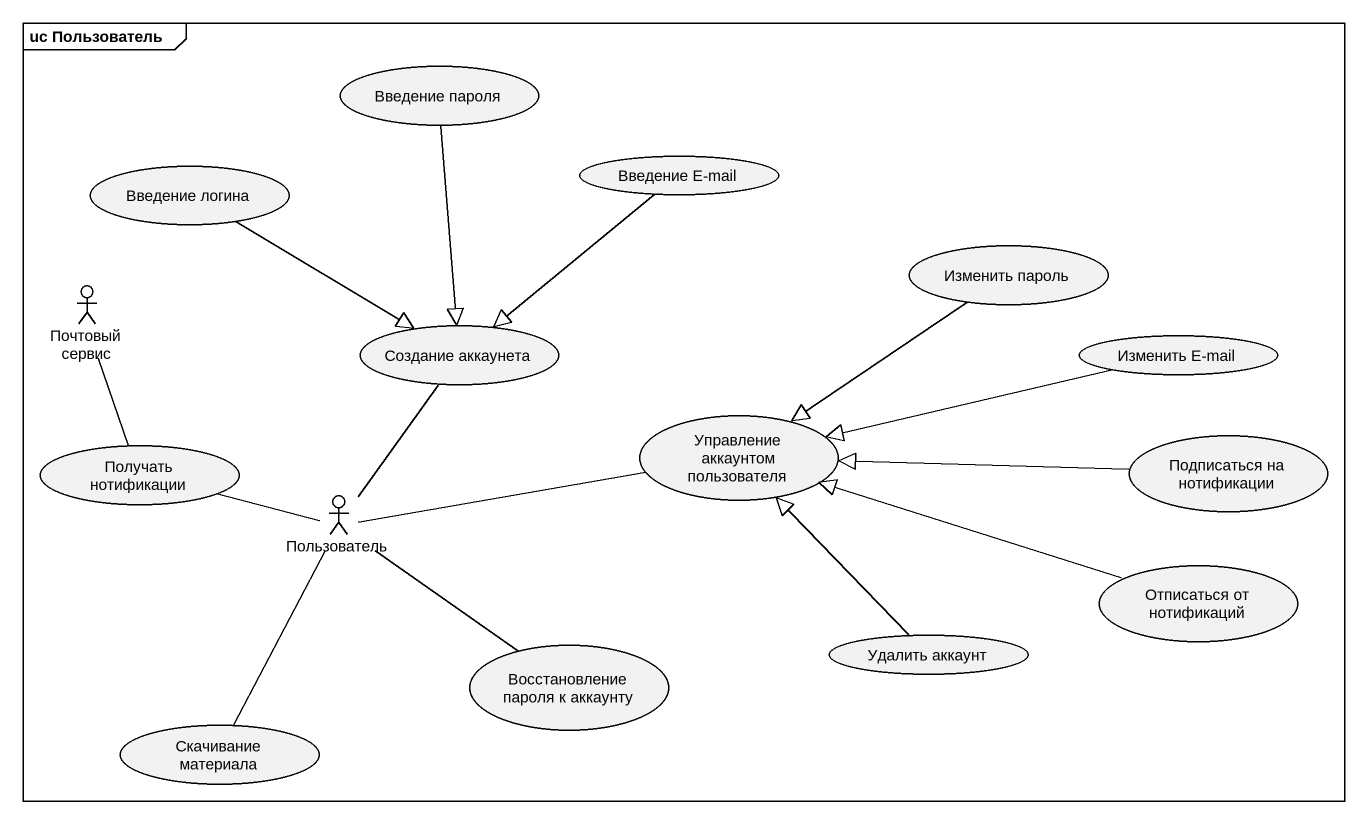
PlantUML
@startuml
mainframe uc Пользователь
usecase "Введение пароля" as Введение_пароля
usecase "Введение логина" as Введение_логина
usecase "Введение E-mail" as Введение_E_mail
actor "Почтовый сервис" as Почтовый_сервис
usecase "Изменить пароль" as Изменить_пароль
usecase "Создание аккаунета" as Создание_аккаунета
usecase "Изменить E-mail" as Изменить_E_mail
usecase "Управление аккаунтом пользователя" as Управление_аккаунтом
usecase "Подписаться на нотификации" as Подписаться_на_нотификации
usecase "Получать нотификации" as Получать_нотификации
actor Пользователь
usecase "Отписаться от нотификаций" as Отписаться_от_нотификаций
usecase "Восстановление пароля к аккаунту" as Восстановление_пароля_к
usecase "Удалить аккаунт" as Удалить_аккаунт
usecase "Скачивание материала" as Скачивание_материала
Введение_пароля --|> Создание_аккаунета
Введение_логина -right-|> Создание_аккаунета
Введение_E_mail --|> Создание_аккаунета
Изменить_пароль --|> Управление_аккаунтом
Изменить_E_mail -left-|> Управление_аккаунтом
Подписаться_на_нотификации -left-|> Управление_аккаунтом
Получать_нотификации -up- Почтовый_сервис
Получать_нотификации -right- Пользователь
Пользователь -up- Создание_аккаунета
Пользователь -right- Управление_аккаунтом
Пользователь -- Восстановление_пароля_к
Пользователь -- Скачивание_материала
Отписаться_от_нотификаций -left-|> Управление_аккаунтом
Удалить_аккаунт -up-|> Управление_аккаунтом
@enduml
